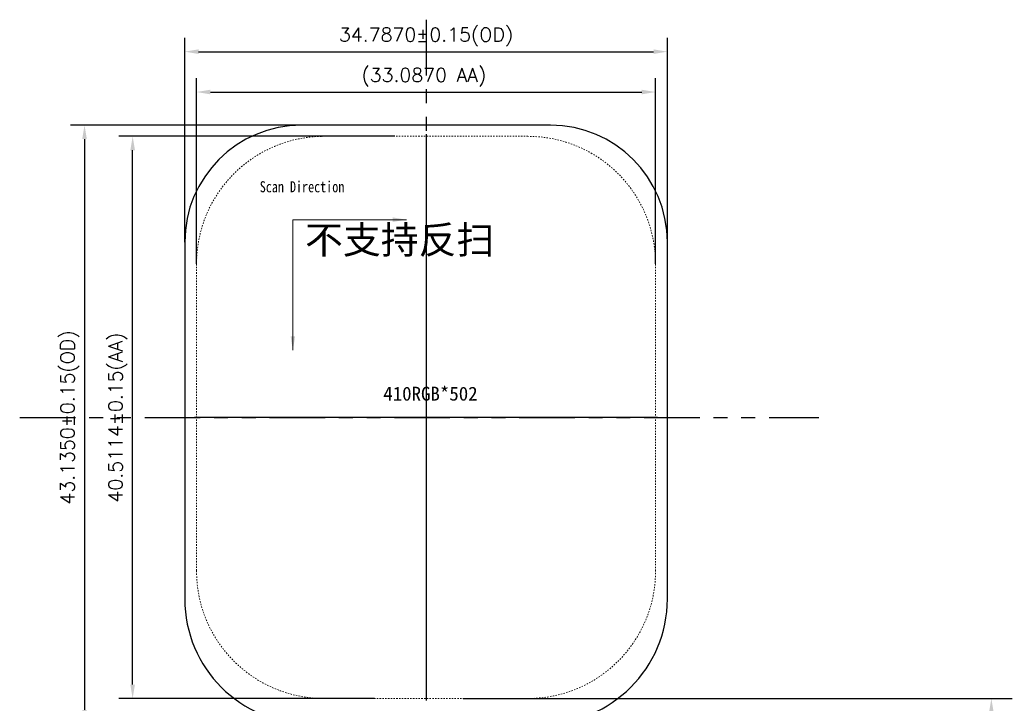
# Model space of a CAD drawing. Header units: inches. Extents: x 1765 to 5217, y -1519 to 441.
# Drawn here: x 3955.8 to 4027.3, y -760.6 to -711.3 of the extents above; entities that cross this region are included whole.
import ezdxf

# ---------------------------------------------------------------- set-up
doc = ezdxf.new("R2010")
doc.units = ezdxf.units.IN
doc.header["$MEASUREMENT"] = 0
doc.linetypes.add('ACISOTGB', pattern=[9, 4, -1, 1, -1, 1, -1])
doc.linetypes.add('DOT', pattern=[0.2, 0.1, -0.1])
for name, color, linetype, lineweight in [('AA', 7, 'Continuous', 13), ('label', 1, 'Continuous', 13), ('尺寸标注', 7, 'Continuous', 0)]:
    doc.layers.add(name, color=color, linetype=linetype, lineweight=lineweight)
doc.styles.add('Arial', font='')
doc.styles.add('Roman', font='romans.shx', dxfattribs={"bigfont": 'bigfont.shx'})
doc.styles.add('TITLE', font='arial.ttf')
doc.styles.get('Arial').set_extended_font_data('SimSun')
doc.dimstyles.new('GB-1', dxfattribs={"dimtxt": 1, "dimasz": 1, "dimexe": 1, "dimexo": 0, "dimgap": 0.3, "dimtad": 1, "dimdec": 4, "dimzin": 1, "dimdsep": 46, "dimtxsty": 'Roman', "dimcen": 0, "dimclrd": 5, "dimclre": 5, "dimadec": 0, "dimazin": 0, "dimtfac": 1, "dimtmove": 0, "dimatfit": 3, "dimfxl": 0, "dimtolj": 1, "dimtzin": 0, "dimarcsym": 0})
doc.dimstyles.new('ISO-25$0', dxfattribs={"dimtxt": 2.5, "dimasz": 1, "dimexe": 1.5, "dimexo": 0.5, "dimgap": 0.2, "dimtad": 1, "dimzin": 9, "dimdsep": 46, "dimtxsty": 'Arial', "dimcen": 0.5, "dimadec": 0, "dimazin": 0, "dimtp": 1.2, "dimtm": 1.2, "dimtfac": 1, "dimtmove": 0, "dimatfit": 3, "dimfxl": 0, "dimtolj": 1, "dimarcsym": 0})
doc.dimstyles.new('ISO-25$7', dxfattribs={"dimscale": 0.5, "dimtxt": 2.5, "dimasz": 2, "dimexe": 1.25, "dimexo": 0.625, "dimtad": 0, "dimdsep": 46, "dimtxsty": 'TITLE', "dimcen": 2.5, "dimclrd": 7, "dimclre": 256, "dimclrt": 7, "dimadec": 0, "dimazin": 0, "dimtfac": 1, "dimtmove": 0, "dimatfit": 0, "dimfxl": 0, "dimlwd": 9, "dimlwe": 9, "dimarcsym": 0})

# ---------------------------------------------------------------- blocks, each defined once
blk = doc.blocks.new('*D10')
at = {"layer": 'Defpoints', "color": 0, "transparency": 16777216}
for p in [(567.42, 197.503), (532.633, 183.784), (567.42, 183.784)]:
    blk.add_point(p, dxfattribs=at)
at = {"layer": '尺寸标注', "color": 5, "lineweight": -2, "transparency": 16777216}
for p, q in [((532.633, 183.784), (532.633, 198.503)), ((567.42, 183.784), (567.42, 198.503)), ((533.633, 197.503), (566.42, 197.503))]:
    blk.add_line(p, q, dxfattribs=at)
at = {"layer": '尺寸标注', "color": 5, "transparency": 16777216}
for points in [[(533.633, 197.67), (533.633, 197.336), (532.633, 197.503)], [(566.42, 197.67), (566.42, 197.336), (567.42, 197.503)]]:
    blk.add_solid(points, dxfattribs=at)
at = {"layer": '尺寸标注', "color": 0, "transparency": 16777216, "insert": (550.026, 198.565), "char_height": 1, "attachment_point": 5, "style": 'Roman'}
blk.add_mtext('\\A1;34.7870\\M+1817D0.15(OD)', dxfattribs=at)
blk = doc.blocks.new('*D11')
at = {"layer": 'Defpoints', "color": 0, "transparency": 16777216}
for p in [(566.57, 194.595), (533.483, 182.204), (566.57, 182.204)]:
    blk.add_point(p, dxfattribs=at)
at = {"layer": '尺寸标注', "color": 5, "lineweight": -2, "transparency": 16777216}
for p, q in [((533.483, 182.204), (533.483, 195.595)), ((566.57, 182.204), (566.57, 195.595)), ((534.483, 194.595), (565.57, 194.595))]:
    blk.add_line(p, q, dxfattribs=at)
at = {"layer": '尺寸标注', "color": 5, "transparency": 16777216}
for points in [[(534.483, 194.761), (534.483, 194.428), (533.483, 194.595)], [(565.57, 194.761), (565.57, 194.428), (566.57, 194.595)]]:
    blk.add_solid(points, dxfattribs=at)
at = {"layer": '尺寸标注', "color": 0, "transparency": 16777216, "insert": (549.864, 195.656), "char_height": 1, "attachment_point": 5, "style": 'Roman'}
blk.add_mtext('\\A1;(33.0870 AA)', dxfattribs=at)
blk = doc.blocks.new('*D12')
at = {"layer": 'Defpoints', "color": 0, "transparency": 16777216}
for p in [(541.053, 192.204), (525.409, 149.069), (541.633, 149.069)]:
    blk.add_point(p, dxfattribs=at)
at = {"layer": '尺寸标注', "color": 5, "lineweight": -2, "transparency": 16777216}
for p, q in [((541.053, 192.204), (524.409, 192.204)), ((525.409, 191.204), (525.409, 150.069)), ((541.633, 149.069), (524.409, 149.069))]:
    blk.add_line(p, q, dxfattribs=at)
at = {"layer": '尺寸标注', "color": 5, "transparency": 16777216}
for points in [[(525.243, 191.204), (525.576, 191.204), (525.409, 192.204)], [(525.243, 150.069), (525.576, 150.069), (525.409, 149.069)]]:
    blk.add_solid(points, dxfattribs=at)
at = {"layer": '尺寸标注', "color": 0, "transparency": 16777216, "insert": (524.347, 171.148), "char_height": 1, "attachment_point": 5, "rotation": 90, "style": 'Roman'}
blk.add_mtext('\\A1;43.1350\\M+1817D0.15(OD)', dxfattribs=at)
blk = doc.blocks.new('*D13')
at = {"layer": 'Defpoints', "color": 0, "transparency": 16777216}
for p in [(528.878, 191.404), (547.783, 191.404), (546.322, 150.893)]:
    blk.add_point(p, dxfattribs=at)
at = {"layer": '尺寸标注', "color": 5, "lineweight": -2, "transparency": 16777216}
for p, q in [((547.783, 191.404), (527.878, 191.404)), ((528.878, 151.893), (528.878, 190.404)), ((546.322, 150.893), (527.878, 150.893))]:
    blk.add_line(p, q, dxfattribs=at)
at = {"layer": '尺寸标注', "color": 5, "transparency": 16777216}
for points in [[(528.711, 190.404), (529.045, 190.404), (528.878, 191.404)], [(528.711, 151.893), (529.045, 151.893), (528.878, 150.893)]]:
    blk.add_solid(points, dxfattribs=at)
at = {"layer": '尺寸标注', "color": 0, "transparency": 16777216, "insert": (527.816, 171.148), "char_height": 1, "attachment_point": 5, "rotation": 90, "style": 'Roman'}
blk.add_mtext('\\A1;40.5114\\M+1817D0.15({\\Fromans,bigfont|c134;AA})', dxfattribs=at)
blk = doc.blocks.new('*D126')
at = {"color": 0, "lineweight": -2, "transparency": 16777216}
for p, q in [((3987.755, -760.193), (4027.324, -760.193)), ((4025.824, -770.069), (4025.824, -761.193)), ((3997.83, -771.069), (4027.324, -771.069))]:
    blk.add_line(p, q, dxfattribs=at)
at = {"color": 0, "transparency": 16777216}
for points in [[(4025.657, -761.193), (4025.99, -761.193), (4025.824, -760.193)], [(4025.657, -770.069), (4025.99, -770.069), (4025.824, -771.069)]]:
    blk.add_solid(points, dxfattribs=at)
at = {"layer": 'Defpoints', "color": 0, "transparency": 16777216}
for p in [(3987.255, -760.193), (4025.824, -760.193), (3997.33, -771.069)]:
    blk.add_point(p, dxfattribs=at)
at = {"color": 0, "transparency": 16777216, "insert": (4024.374, -765.631), "char_height": 2.5, "attachment_point": 5, "rotation": 90, "style": 'Arial'}
blk.add_mtext('\\A1;10.88', dxfattribs=at)
blk = doc.blocks.new('GVO2.13+CO5300AF-51')
at = {"color": 1, "linetype": 'ACISOTGB'}
for p, q in [((550.02605, 199.79618), (550.02605, 140.49363)), ((520.74794, 171.14831), (578.34037, 171.14831))]:
    blk.add_line(p, q, dxfattribs=at)
blk.add_lwpolyline([(532.63255, 183.78401), (532.63255, 158.06901, 0.41421356), (541.63255, 149.06901), (558.41955, 149.06901, 0.41421356), (567.41955, 158.06901), (567.41955, 183.78401, 0.41421356), (558.99955, 192.20401), (541.05255, 192.20401, 0.41421356)], format="xyb", close=True)
at = {"layer": 'AA', "color": 1, "linetype": 'DOT'}
blk.add_lwpolyline([(566.56955, 182.20401, 0.41421356), (557.36955, 191.40401), (542.68255, 191.40401, 0.41421356), (533.48255, 182.20401), (533.48255, 160.09261, 0.41421356), (542.68255, 150.89261), (557.36955, 150.89261, 0.41421356), (566.56955, 160.09261)], format="xyb", close=True, dxfattribs=at)
at = {"insert": (546.94195, 173.35942), "char_height": 1, "width": 7.9354877, "attachment_point": 1}
blk.add_mtext('410RGB*502', dxfattribs=at)
blk.add_mtext('410RGB*502', dxfattribs=at)
at = {"layer": 'label', "color": 1, "linetype": 'Continuous', "lineweight": 13, "width": 0.8}
blk.add_text('Scan Direction', height=0.8, dxfattribs=at).set_placement((538.04045, 187.36866))
at = {"layer": '尺寸标注'}
for base, p1, p2, text, override, picture, middle in [((567.41955, 197.50287), (532.63255, 183.78401), (567.41955, 183.78401), '<>(OD)', {"dimgap": 0.3, "dimtxsty": 'Roman', "dimtol": 1, "dimlim": 0, "dimtp": 0.15, "dimtm": 0.15}, '*D10', (550.02605, 197.50287)), ((566.56955, 194.59458), (533.48255, 182.20401), (566.56955, 182.20401), '(<> AA)', {"dimtxsty": 'Roman'}, '*D11', (549.86438, 194.59458))]:
    dim = blk.add_linear_dim(base=base, p1=p1, p2=p2, text=text, dimstyle='GB-1', override=override, dxfattribs=at)
    dim.commit()
    dim.dimension.update_dxf_attribs({"geometry": picture, "text_midpoint": middle, "dimtype": 128})
for base, p1, p2, text, picture, middle in [((525.40927, 149.06901), (541.05255, 192.20401), (541.63255, 149.06901), '<>(OD)', '*D12', (525.40927, 171.14831)), ((528.87808, 191.40401), (546.32202, 150.89261), (547.78306, 191.40401), '<>({\\Fromans,bigfont|c134;AA})', '*D13', (528.87808, 171.14831))]:
    dim = blk.add_linear_dim(base=base, p1=p1, p2=p2, angle=90, text=text, dimstyle='GB-1', override={"dimgap": 0.3, "dimtxsty": 'Roman', "dimtol": 1, "dimlim": 0, "dimtp": 0.15, "dimtm": 0.15}, dxfattribs=at)
    dim.commit()
    dim.dimension.update_dxf_attribs({"geometry": picture, "text_midpoint": middle, "dimtype": 128})

msp = doc.modelspace()

# ---------------------------------------------------------------- linework, layer by layer
at = {"color": 1}
for p, q in [((3985.079, -719.532), (3985.079, -760.343)), ((4001.772, -739.937), (3968.385, -739.937))]:
    msp.add_line(p, q, dxfattribs=at)

# ---------------------------------------------------------------- block references
at = {"color": 2}
msp.add_blockref('GVO2.13+CO5300AF-51', (3435.053, -911.086), dxfattribs=at)

# ---------------------------------------------------------------- texts
at = {"insert": (3976.359, -726.141), "char_height": 2, "width": 14.94685, "attachment_point": 1}
msp.add_mtext('{\\fSimSun|b0|i0|c134|p2;不支持反扫}', dxfattribs=at)

# ---------------------------------------------------------------- dimensions: what is measured, and where the dimension line sits
dim = msp.add_linear_dim(base=(4025.824, -760.193), p1=(3997.33, -771.069), p2=(3987.255, -760.193), angle=90, dimstyle='ISO-25$0', override={"dimfxl": 1.25})
dim.commit()
dim.dimension.update_dxf_attribs({"geometry": '*D126', "text_midpoint": (4024.374, -765.631)})

# ---------------------------------------------------------------- leaders
for points in [[(3975.479, -735.09), (3975.479, -725.689)], [(3983.666, -725.689), (3975.479, -725.689)]]:
    msp.add_leader(points, dimstyle='ISO-25$7', override={"dimgap": 0.625, "dimtad": 0, "dimarcsym": 1})

doc.saveas('drawing.dxf')
